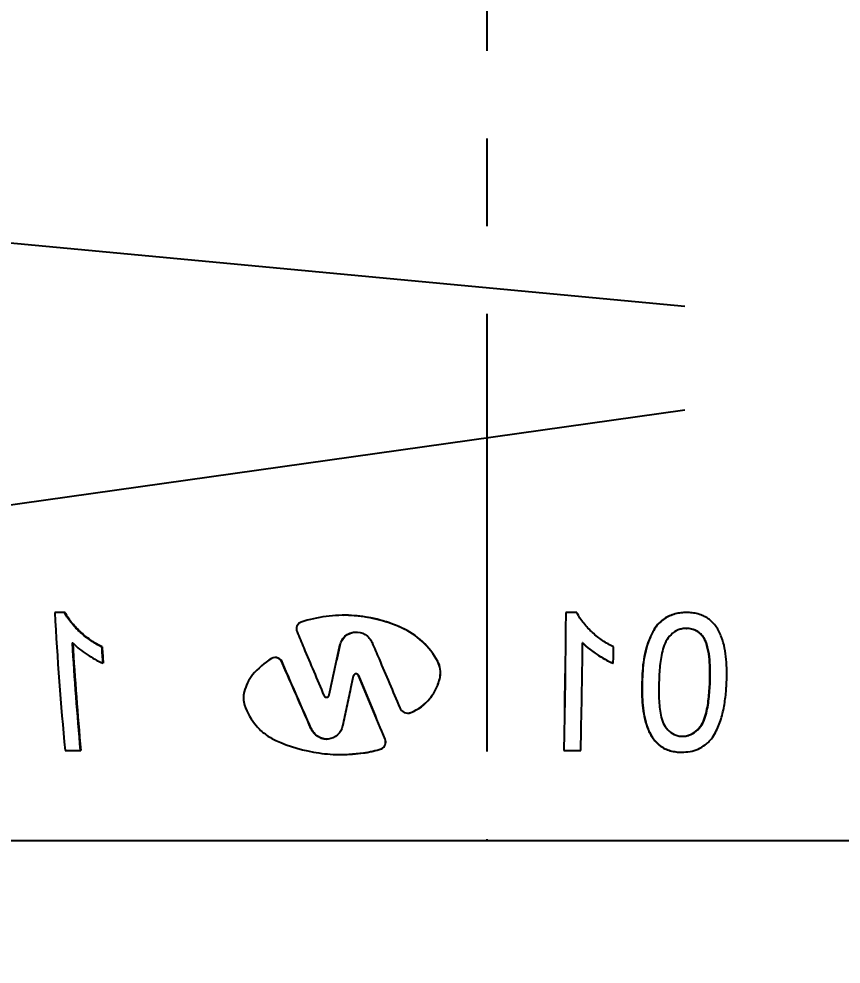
# Model space of a CAD drawing. Header units: millimetres. Extents: x -54 to 586, y 8 to 412.
# Drawn here: x 63.84 to 87.69, y 146.24 to 173.65 of the extents above; entities that cross this region are included whole.
import ezdxf

# ---------------------------------------------------------------- set-up
doc = ezdxf.new("R2010")
doc.units = ezdxf.units.MM
doc.linetypes.add('CENTERX2', pattern=[20.32, 12.7, -2.54, 2.54, -2.54])
doc.layers.add('CENTERLINE', color=4, linetype='CENTERX2')
doc.layers.add('DIMENSIONS', color=2, linetype='Continuous')
doc.layers.add('OUTLINE', color=7, linetype='Continuous', lineweight=25)
doc.styles.add('SLDTEXTSTYLE0', font='TXT', dxfattribs={"width": 0.75})
doc.dimstyles.new('SLDDIMSTYLE0', dxfattribs={"dimtxt": 3.5, "dimasz": 2, "dimexe": 0, "dimexo": 0.0625, "dimgap": 0.875, "dimtad": 1, "dimrnd": 1e-09, "dimzin": 12, "dimdsep": 46, "dimtxsty": 'SLDTEXTSTYLE0', "dimsah": 1, "dimcen": 0.09, "dimadec": 0, "dimazin": 3, "dimtfac": 1, "dimtofl": 0, "dimtmove": 0, "dimatfit": 3, "dimfxl": 0, "dimfrac": 2, "dimtolj": 1, "dimtzin": 12, "dimarcsym": 0})
doc.dimstyles.new('SLDDIMSTYLE1', dxfattribs={"dimtxt": 3.5, "dimasz": 2, "dimexe": 0, "dimexo": 0.0625, "dimgap": 0.875, "dimtad": 1, "dimrnd": 1e-09, "dimzin": 12, "dimdsep": 46, "dimtxsty": 'SLDTEXTSTYLE0', "dimsah": 1, "dimcen": 0, "dimadec": 0, "dimazin": 3, "dimtfac": 1, "dimtofl": 0, "dimtmove": 0, "dimatfit": 3, "dimfxl": 0, "dimfrac": 2, "dimtolj": 1, "dimtzin": 12, "dimarcsym": 0})
doc.dimstyles.new('SLDDIMSTYLE5', dxfattribs={"dimtxt": 3.5, "dimasz": 2, "dimexe": 0, "dimexo": 0.0625, "dimgap": 0.875, "dimtad": 1, "dimrnd": 1e-09, "dimzin": 12, "dimdsep": 46, "dimtxsty": 'SLDTEXTSTYLE0', "dimsah": 1, "dimcen": 0.09, "dimadec": 0, "dimazin": 3, "dimtol": 1, "dimtp": 0.05, "dimtfac": 1, "dimtofl": 0, "dimtmove": 0, "dimatfit": 3, "dimfxl": 0, "dimfrac": 2, "dimtolj": 1, "dimarcsym": 0})
doc.dimstyles.new('SLDDIMSTYLE7', dxfattribs={"dimtxt": 3.5, "dimasz": 2, "dimexe": 0, "dimexo": 0.0625, "dimgap": 0.875, "dimtad": 1, "dimrnd": 1e-09, "dimzin": 12, "dimdsep": 46, "dimtxsty": 'SLDTEXTSTYLE0', "dimsah": 1, "dimcen": 0, "dimadec": 0, "dimazin": 3, "dimtfac": 1, "dimtofl": 0, "dimtmove": 0, "dimatfit": 3, "dimfxl": 0, "dimfrac": 2, "dimtolj": 1, "dimtzin": 12, "dimarcsym": 0})

# ---------------------------------------------------------------- blocks, each defined once
blk = doc.blocks.new('_D_7')
at = {"layer": 'DIMENSIONS'}
for p, q in [((45.163, 148.819), (45.163, 135.931)), ((109.657, 148.819), (109.657, 135.931)), ((45.163, 137.931), (109.657, 137.931))]:
    blk.add_line(p, q, dxfattribs=at)
for points in [[(45.163, 137.931), (47.163, 137.431), (47.163, 138.431)], [(109.657, 137.931), (107.657, 138.431), (107.657, 137.431)]]:
    blk.add_solid(points, dxfattribs=at)
at = {"layer": 'DIMENSIONS', "attachment_point": 1, "style": 'SLDTEXTSTYLE0'}
for s, insert, char_height in [('0,05', (84.106, 145.397), 2.5), ('+', (82.085, 145.397), 2.5), ('%%c', (64.25, 142.442), 3.5), ('64,49', (69.526, 142.442), 3.5), ('0', (84.106, 141.432), 2.5)]:
    blk.add_mtext(s, dxfattribs=dict(at, insert=insert, char_height=char_height))
blk = doc.blocks.new('_D_11')
at = {"layer": 'DIMENSIONS'}
for q in [(32.765, 170.068), (83.16, 165.319)]:
    blk.add_line((43.336, 169.072), q, dxfattribs=at)
blk.add_arc((83.16, 165.319), 40, 171.7551, 174.763, dxfattribs=at)
blk.add_solid([(43.336, 169.072), (41.392, 169.757), (41.298, 168.761)], dxfattribs=at)
at = {"layer": 'DIMENSIONS', "insert": (33.187, 174.555), "char_height": 3.5, "attachment_point": 1, "rotation": 354.6175, "style": 'SLDTEXTSTYLE0'}
blk.add_mtext('R40', dxfattribs=at)
blk = doc.blocks.new('_D_14')
at = {"layer": 'DIMENSIONS'}
for p, q in [((43.16, 161.319), (43.16, 128.144)), ((111.66, 161.319), (111.66, 128.144)), ((111.66, 130.144), (43.16, 130.144))]:
    blk.add_line(p, q, dxfattribs=at)
for points in [[(43.16, 130.144), (45.16, 129.644), (45.16, 130.644)], [(111.66, 130.144), (109.66, 130.644), (109.66, 129.644)]]:
    blk.add_solid(points, dxfattribs=at)
at = {"layer": 'DIMENSIONS', "char_height": 3.5, "attachment_point": 1, "style": 'SLDTEXTSTYLE0'}
for s, insert in [('%%c', (70.245, 134.656)), ('68,5', (75.523, 134.71))]:
    blk.add_mtext(s, dxfattribs=dict(at, insert=insert))
blk = doc.blocks.new('_D_23')
at = {"layer": 'DIMENSIONS'}
for q in [(83.16, 162.319), (27.872, 154.538)]:
    blk.add_line((43.55, 156.744), q, dxfattribs=at)
blk.add_solid([(43.55, 156.744), (41.5, 156.961), (41.639, 155.971)], dxfattribs=at)
at = {"layer": 'DIMENSIONS', "insert": (27.243, 159.001), "char_height": 3.5, "attachment_point": 1, "rotation": 8.0118, "style": 'SLDTEXTSTYLE0'}
blk.add_mtext('R40', dxfattribs=at)

msp = doc.modelspace()

# ---------------------------------------------------------------- linework, layer by layer
at = {"layer": 'CENTERLINE'}
msp.add_line((77.40982, 388.62415), (77.40982, 149.81949), dxfattribs=at)
at = {"layer": 'OUTLINE'}
for p, q in [((65.18107, 156.43949), (64.8789, 156.43949)), ((80.02694, 156.43949), (79.70309, 156.43949)), ((83.20008, 155.97796), (83.20877, 155.97796)), ((73.62705, 155.87438), (73.62119, 155.87438)), ((83.70543, 155.70391), (83.71491, 155.70391)), ((65.38109, 155.55648), (65.39918, 155.55648)), ((66.23796, 155.43949), (66.25478, 155.43949)), ((80.19857, 155.55648), (80.19437, 155.55648)), ((71.48324, 154.96474), (71.4922, 154.96474)), ((73.69337, 154.60812), (73.69901, 154.60812)), ((83.88221, 154.41386), (83.89208, 154.41386)), ((72.83687, 154.04928), (72.84386, 154.04928)), ((72.76585, 152.76816), (72.77341, 152.76816)), ((83.08645, 152.84976), (83.09527, 152.84976)), ((65.17715, 152.4395), (65.63584, 152.4395)), ((74.34915, 152.48587), (74.35393, 152.48587)), ((79.64851, 152.4395), (80.13951, 152.4395)), ((73.30216, 152.32112), (73.83745, 152.36755)), ((109.65653, 149.8195), (45.16311, 149.8195))]:
    msp.add_line(p, q, dxfattribs=at)
at = {"layer": 'OUTLINE', "flags": 128}
for points in [[(79.70309, 156.43949), (79.69779, 155.93528), (79.69205, 155.43211), (79.68587, 154.93006), (79.67926, 154.42922), (79.67222, 153.92966), (79.66475, 153.43147), (79.65684, 152.93472), (79.64851, 152.4395)], [(79.70652, 156.43949), (79.70122, 155.9353), (79.69549, 155.43214), (79.68932, 154.93009), (79.68272, 154.42925), (79.67569, 153.92969), (79.66822, 153.43148), (79.66033, 152.93472), (79.65201, 152.4395)]]:
    msp.add_lwpolyline(points, dxfattribs=at)
at = {"layer": 'OUTLINE'}
for centre, radius, start, end in [((167.20905, 162.05832), 102.48429, 183.1428886, 185.3855112), ((171.13148, 162.00753), 105.94697, 183.4908694, 185.1814224), ((171.00373, 162.00693), 105.80137, 183.4953509, 185.1882432), ((181.72972, 162.11449), 115.6845, 183.3078057, 183.5423688), ((182.01407, 162.13939), 115.95301, 183.3124631, 183.546484), ((-372.37728, 161.96381), 452.61701, 358.7942489, 359.1888824), ((-267.32371, 162.09544), 348.47936, 358.8278406, 358.9055844)]:
    msp.add_arc(centre, radius, start, end, dxfattribs=at)
for points, knots in [([(66.23796, 155.43949), (66.12972, 155.49788), (66.02265, 155.55815), (65.81904, 155.69752), (65.72096, 155.77441), (65.53674, 155.94102), (65.44887, 156.03064), (65.33011, 156.1753), (65.2921, 156.2247), (65.22273, 156.32853), (65.19259, 156.3839), (65.16279, 156.43949)], [0, 0, 0, 0, 0.25, 0.25, 0.5, 0.5, 0.75, 0.75, 0.875, 0.875, 1, 1, 1, 1]), ([(66.25478, 155.43949), (66.14665, 155.49791), (66.0397, 155.55819), (65.83633, 155.69761), (65.73838, 155.77451), (65.55441, 155.94114), (65.46668, 156.03076), (65.3481, 156.17539), (65.31016, 156.22479), (65.2409, 156.32859), (65.21082, 156.38393), (65.18107, 156.43949)], [0, 0, 0, 0, 0.25, 0.25, 0.5, 0.5, 0.75, 0.75, 0.875, 0.875, 1, 1, 1, 1]), ([(74.93962, 155.99789), (74.70918, 156.10125), (74.47313, 156.18221), (73.99012, 156.30063), (73.74074, 156.33817), (73.24239, 156.36625), (72.99565, 156.35716), (72.50693, 156.29374), (72.2635, 156.23875), (72.02836, 156.16136)], [0, 0, 0, 0, 0.25, 0.25, 0.5, 0.5, 0.75, 0.75, 1, 1, 1, 1]), ([(74.93591, 155.99789), (74.83436, 156.04062), (74.63125, 156.12606), (74.31208, 156.22388), (73.98383, 156.29838), (73.65129, 156.34255), (73.40886, 156.36121), (73.27965, 156.35718), (73.25939, 156.35655)], [0, 0, 0, 0, 0.19075932, 0.38151542, 0.57782481, 0.77413379, 0.96459323, 1, 1, 1, 1]), ([(81.09208, 155.43949), (80.98283, 155.49791), (80.87466, 155.55819), (80.67033, 155.69761), (80.57237, 155.77451), (80.38948, 155.94114), (80.30273, 156.03076), (80.18677, 156.17539), (80.14982, 156.22479), (80.08321, 156.32859), (80.05493, 156.38393), (80.02694, 156.43949)], [0, 0, 0, 0, 0.25, 0.25, 0.5, 0.5, 0.75, 0.75, 0.875, 0.875, 1, 1, 1, 1]), ([(83.20689, 156.43949), (83.15061, 156.43779), (83.09433, 156.43598), (82.98313, 156.42286), (82.92815, 156.41196), (82.76501, 156.36684), (82.65873, 156.32079), (82.4681, 156.1962), (82.38364, 156.11624), (82.24957, 155.93228), (82.19694, 155.82971), (82.0625, 155.51858), (82.00008, 155.29829), (81.93274, 154.85714), (81.92076, 154.63474), (81.91306, 154.41225)], [0, 0, 0, 0, 0.0625, 0.0625, 0.125, 0.125, 0.25, 0.25, 0.375, 0.375, 0.5, 0.5, 0.75, 0.75, 1, 1, 1, 1]), ([(83.21556, 156.43949), (83.15925, 156.43779), (83.10293, 156.43599), (82.99167, 156.4229), (82.93666, 156.41201), (82.77339, 156.36697), (82.66703, 156.32101), (82.47617, 156.1966), (82.39154, 156.11673), (82.25717, 155.93287), (82.20441, 155.83028), (82.06967, 155.51908), (82.0071, 155.29871), (81.93961, 154.85737), (81.92762, 154.63486), (81.91993, 154.41225)], [0, 0, 0, 0, 0.0625, 0.0625, 0.125, 0.125, 0.25, 0.25, 0.375, 0.375, 0.5, 0.5, 0.75, 0.75, 1, 1, 1, 1]), ([(84.3711, 154.41225), (84.37853, 154.63511), (84.3793, 154.85789), (84.34026, 155.30126), (84.30233, 155.52148), (84.18326, 155.83136), (84.13231, 155.93123), (84.00668, 156.1124), (83.92867, 156.19418), (83.74975, 156.32101), (83.64679, 156.36847), (83.48609, 156.41223), (83.43142, 156.42309), (83.31976, 156.43698), (83.26333, 156.43859), (83.20689, 156.43949)], [0, 0, 0, 0, 0.25, 0.25, 0.5, 0.5, 0.625, 0.625, 0.75, 0.75, 0.875, 0.875, 0.9375, 0.9375, 1, 1, 1, 1]), ([(72.02836, 156.16136), (71.97347, 156.14241), (71.92839, 156.10026), (71.88406, 155.99486), (71.88423, 155.93248), (71.90706, 155.87806)], [0, 0, 0, 0, 0.5, 0.5, 1, 1, 1, 1]), ([(75.98949, 155.01757), (75.87296, 155.23188), (75.72269, 155.42737), (75.36312, 155.76226), (75.16073, 155.89686), (74.93591, 155.99789)], [0, 0, 0, 0, 0.5, 0.5, 1, 1, 1, 1]), ([(75.99164, 155.01757), (75.87534, 155.23178), (75.72535, 155.42723), (75.36634, 155.76215), (75.16421, 155.89681), (74.93962, 155.99789)], [0, 0, 0, 0, 0.5, 0.5, 1, 1, 1, 1]), ([(83.20008, 155.97796), (83.15951, 155.97663), (83.11901, 155.97472), (83.03957, 155.95982), (82.99995, 155.94839), (82.88627, 155.90102), (82.81787, 155.85403), (82.7002, 155.73937), (82.64952, 155.67424), (82.57158, 155.52957), (82.54463, 155.45312), (82.47875, 155.21868), (82.45511, 155.05739), (82.42093, 154.73572), (82.413, 154.57473), (82.40716, 154.41385)], [0, 0, 0, 0, 0.0625, 0.0625, 0.125, 0.125, 0.25, 0.25, 0.375, 0.375, 0.5, 0.5, 0.75, 0.75, 1, 1, 1, 1]), ([(83.70543, 155.70392), (83.67566, 155.74385), (83.64537, 155.7833), (83.57404, 155.85155), (83.5335, 155.88184), (83.44648, 155.93096), (83.39978, 155.94879), (83.30135, 155.97311), (83.25088, 155.97658), (83.20008, 155.97796)], [0, 0, 0, 0, 0.25, 0.25, 0.5, 0.5, 0.75, 0.75, 1, 1, 1, 1]), ([(83.71491, 155.70392), (83.68506, 155.74387), (83.65471, 155.78335), (83.58324, 155.8516), (83.54261, 155.8819), (83.45547, 155.93099), (83.4087, 155.94882), (83.31015, 155.97312), (83.25962, 155.97658), (83.20877, 155.97796)], [0, 0, 0, 0, 0.25, 0.25, 0.5, 0.5, 0.75, 0.75, 1, 1, 1, 1]), ([(71.90706, 155.87806), (71.97203, 155.72405), (72.03699, 155.57015), (72.10194, 155.41637), (72.1994, 155.1856), (72.29681, 154.95508), (72.39412, 154.72485), (72.49146, 154.49452), (72.58869, 154.26447), (72.68575, 154.03473)], [0, 0, 0, 0, 0.00050337568, 0.00050337568, 0.00050337568, 0.00125873972, 0.00125873972, 0.00125873972, 0.00201439802, 0.00201439802, 0.00201439802, 0.00201439802]), ([(73.1504, 155.49181), (73.16839, 155.54684), (73.20441, 155.65703), (73.32461, 155.78291), (73.46909, 155.8622), (73.57357, 155.8685), (73.62174, 155.8714)], [0, 0, 0, 0, 0.26393199, 0.52846931, 0.78260693, 1, 1, 1, 1]), ([(73.15681, 155.49181), (73.17973, 155.59257), (73.23206, 155.68446), (73.38431, 155.82096), (73.48397, 155.86427), (73.68972, 155.88125), (73.79708, 155.85466), (73.97376, 155.74464), (74.04452, 155.66121), (74.08578, 155.56498)], [0, 0, 0, 0, 0.25, 0.25, 0.5, 0.5, 0.75, 0.75, 1, 1, 1, 1]), ([(83.88221, 154.41385), (83.88835, 154.63393), (83.89023, 154.85473), (83.86123, 155.18332), (83.84596, 155.29274), (83.80801, 155.45238), (83.79348, 155.50491), (83.7567, 155.60711), (83.73168, 155.65573), (83.70543, 155.70392)], [0, 0, 0, 0, 0.5, 0.5, 0.75, 0.75, 0.875, 0.875, 1, 1, 1, 1]), ([(83.89208, 154.41385), (83.8982, 154.63395), (83.90006, 154.85476), (83.87098, 155.18337), (83.85567, 155.2928), (83.81765, 155.45244), (83.80309, 155.50496), (83.76624, 155.60714), (83.74119, 155.65574), (83.71491, 155.70392)], [0, 0, 0, 0, 0.5, 0.5, 0.75, 0.75, 0.875, 0.875, 1, 1, 1, 1]), ([(65.39918, 155.55648), (65.46312, 155.49318), (65.52931, 155.43265), (65.66972, 155.32166), (65.7426, 155.27015), (65.89185, 155.17297), (65.96772, 155.12652), (66.12226, 155.03988), (66.20204, 155.00196), (66.28311, 154.96674)], [0, 0, 0, 0, 0.25, 0.25, 0.5, 0.5, 0.75, 0.75, 1, 1, 1, 1]), ([(72.83687, 154.04928), (72.8878, 154.28889), (72.93942, 154.52891), (72.99168, 154.76929), (73.01782, 154.88953), (73.04412, 155.00986), (73.07057, 155.13027), (73.09703, 155.2507), (73.12364, 155.37121), (73.1504, 155.49181)], [0, 0, 0, 0, 0.00075524193, 0.00075524193, 0.00075524193, 0.00113297648, 0.00113297648, 0.00113297648, 0.00151074591, 0.00151074591, 0.00151074591, 0.00151074591]), ([(72.84386, 154.04928), (72.8947, 154.28888), (72.94622, 154.52891), (72.99838, 154.76929), (73.02447, 154.88952), (73.05072, 155.00985), (73.07713, 155.13027), (73.10353, 155.25069), (73.1301, 155.37121), (73.15681, 155.49181)], [0, 0, 0, 0, 0.00075521209, 0.00075521209, 0.00075521209, 0.00113293199, 0.00113293199, 0.00113293199, 0.00151068686, 0.00151068686, 0.00151068686, 0.00151068686]), ([(74.08578, 155.56498), (74.15311, 155.40732), (74.22035, 155.24977), (74.28748, 155.09234), (74.38822, 154.85611), (74.48872, 154.62014), (74.58889, 154.38447), (74.68911, 154.14872), (74.78901, 153.91324), (74.88852, 153.67812)], [0, 0, 0, 0, 0.00051795679, 0.00051795679, 0.00051795679, 0.00129522176, 0.00129522176, 0.00129522176, 0.00207280985, 0.00207280985, 0.00207280985, 0.00207280985]), ([(80.19437, 155.55648), (80.25755, 155.49318), (80.32319, 155.43265), (80.46351, 155.32166), (80.53669, 155.27015), (80.68689, 155.17297), (80.76332, 155.12652), (80.91936, 155.03988), (81.00033, 155.00196), (81.08273, 154.96674)], [0, 0, 0, 0, 0.25, 0.25, 0.5, 0.5, 0.75, 0.75, 1, 1, 1, 1]), ([(80.19857, 155.55648), (80.26186, 155.49316), (80.32762, 155.43262), (80.46818, 155.32162), (80.54147, 155.27011), (80.69191, 155.17293), (80.76845, 155.12649), (80.92471, 155.03986), (81.00579, 155.00196), (81.08829, 154.96674)], [0, 0, 0, 0, 0.25, 0.25, 0.5, 0.5, 0.75, 0.75, 1, 1, 1, 1]), ([(71.4922, 154.96474), (71.47319, 155.03073), (71.42574, 155.08876), (71.30155, 155.14452), (71.22679, 155.14018), (71.16906, 155.10583)], [0, 0, 0, 0, 0.5, 0.5, 1, 1, 1, 1]), ([(71.48324, 154.96474), (71.47344, 154.98998), (71.45381, 155.04052), (71.39584, 155.09746), (71.32936, 155.1315), (71.28393, 155.13317), (71.26354, 155.13393)], [0, 0, 0, 0, 0.27031309, 0.54135987, 0.79411378, 1, 1, 1, 1]), ([(73.69901, 154.60812), (73.69425, 154.61774), (73.68789, 154.62681), (73.68024, 154.63444), (73.67256, 154.64211), (73.66333, 154.64856), (73.65338, 154.65293), (73.64451, 154.65683), (73.63481, 154.65918), (73.6252, 154.65973), (73.61627, 154.66024), (73.60718, 154.65927), (73.59864, 154.65689), (73.58995, 154.65447), (73.58162, 154.65051), (73.57429, 154.64539), (73.56693, 154.64024), (73.56038, 154.6338), (73.55505, 154.62661), (73.54938, 154.61896), (73.54494, 154.61028), (73.54193, 154.60124), (73.54109, 154.59871), (73.54036, 154.59615), (73.53973, 154.59357)], [0, 0, 0, 0, 0.000032478345, 0.000032478345, 0.000032478345, 0.00006519675, 0.00006519675, 0.00006519675, 0.000094263485, 0.000094263485, 0.000094263485, 0.000121149352, 0.000121149352, 0.000121149352, 0.000148503759, 0.000148503759, 0.000148503759, 0.000175946442, 0.000175946442, 0.000175946442, 0.000205177583, 0.000205177583, 0.000205177583, 0.000213238557, 0.000213238557, 0.000213238557, 0.000213238557]), ([(73.69337, 154.60812), (73.6877, 154.61745), (73.67634, 154.63613), (73.64952, 154.65356), (73.62749, 154.66085), (73.61641, 154.65943), (73.61487, 154.65923)], [0, 0, 0, 0, 0.32853591, 0.65845668, 0.95271823, 1, 1, 1, 1]), ([(73.53973, 154.59357), (73.51322, 154.47294), (73.48686, 154.3524), (73.46066, 154.23197), (73.42136, 154.05129), (73.38241, 153.87083), (73.34385, 153.69061), (73.30528, 153.51036), (73.26708, 153.33035), (73.22928, 153.1506)], [0, 0, 0, 0, 0.00037927074, 0.00037927074, 0.00037927074, 0.00094830027, 0.00094830027, 0.00094830027, 0.00151745021, 0.00151745021, 0.00151745021, 0.00151745021]), ([(75.20713, 153.53688), (75.42495, 153.62424), (75.61533, 153.76642), (75.83392, 154.03355), (75.89636, 154.13255), (75.99476, 154.3395), (76.03193, 154.44944), (76.05579, 154.5631)], [0, 0, 0, 0, 0.5, 0.5, 0.75, 0.75, 1, 1, 1, 1]), ([(75.21052, 153.53688), (75.42815, 153.6243), (75.61827, 153.76659), (75.83646, 154.03374), (75.89877, 154.13273), (75.99696, 154.33963), (76.03404, 154.44951), (76.05785, 154.5631)], [0, 0, 0, 0, 0.5, 0.5, 0.75, 0.75, 1, 1, 1, 1]), ([(81.91306, 154.41225), (81.90901, 154.18984), (81.9094, 153.96817), (81.9545, 153.52888), (81.99353, 153.3115), (82.10723, 153.00462), (82.15623, 152.90506), (82.27753, 152.72402), (82.35286, 152.64143), (82.52634, 152.51063), (82.62802, 152.46152), (82.78789, 152.41641), (82.84237, 152.40531), (82.95367, 152.39088), (83.01024, 152.38912), (83.06667, 152.38821)], [0, 0, 0, 0, 0.25, 0.25, 0.5, 0.5, 0.625, 0.625, 0.75, 0.75, 0.875, 0.875, 0.9375, 0.9375, 1, 1, 1, 1]), ([(81.91993, 154.41225), (81.91588, 154.18972), (81.91629, 153.96794), (81.96157, 153.52843), (82.00073, 153.31097), (82.11478, 153.00403), (82.16393, 152.90448), (82.28553, 152.7235), (82.36103, 152.64099), (82.53479, 152.51037), (82.6366, 152.46136), (82.79659, 152.41635), (82.8511, 152.40527), (82.96248, 152.39087), (83.01906, 152.38912), (83.07552, 152.38821)], [0, 0, 0, 0, 0.25, 0.25, 0.5, 0.5, 0.625, 0.625, 0.75, 0.75, 0.875, 0.875, 0.9375, 0.9375, 1, 1, 1, 1]), ([(82.40716, 154.41385), (82.40334, 154.25352), (82.40102, 154.09346), (82.41531, 153.77449), (82.42828, 153.61571), (82.47775, 153.38335), (82.49892, 153.30634), (82.56346, 153.16349), (82.60948, 153.09742), (82.71669, 152.98338), (82.78058, 152.93378), (82.88855, 152.88347), (82.92676, 152.86986), (83.00552, 152.85353), (83.04595, 152.85138), (83.08645, 152.84975)], [0, 0, 0, 0, 0.25, 0.25, 0.5, 0.5, 0.625, 0.625, 0.75, 0.75, 0.875, 0.875, 0.9375, 0.9375, 1, 1, 1, 1]), ([(83.08645, 152.84975), (83.12698, 152.85134), (83.1674, 152.85362), (83.24661, 152.86966), (83.28606, 152.88243), (83.39851, 152.93216), (83.4651, 152.98218), (83.58192, 153.0965), (83.63322, 153.16107), (83.70951, 153.30541), (83.73594, 153.38144), (83.8036, 153.61344), (83.82824, 153.77336), (83.86588, 154.09281), (83.87493, 154.25326), (83.88221, 154.41385)], [0, 0, 0, 0, 0.0625, 0.0625, 0.125, 0.125, 0.25, 0.25, 0.375, 0.375, 0.5, 0.5, 0.75, 0.75, 1, 1, 1, 1]), ([(83.09527, 152.84975), (83.13581, 152.85134), (83.17625, 152.85361), (83.25548, 152.86961), (83.29494, 152.88235), (83.4075, 152.93198), (83.47416, 152.98191), (83.59117, 153.09614), (83.64255, 153.16064), (83.71908, 153.30497), (83.74556, 153.38103), (83.81338, 153.61308), (83.83806, 153.77308), (83.87575, 154.09267), (83.8848, 154.25319), (83.89208, 154.41385)], [0, 0, 0, 0, 0.0625, 0.0625, 0.125, 0.125, 0.25, 0.25, 0.375, 0.375, 0.5, 0.5, 0.75, 0.75, 1, 1, 1, 1]), ([(83.92853, 152.77363), (83.97038, 152.83319), (84.01167, 152.89304), (84.0804, 153.019), (84.11009, 153.0841), (84.19231, 153.28256), (84.23333, 153.42155), (84.29747, 153.70085), (84.32102, 153.84245), (84.35439, 154.12673), (84.36313, 154.26939), (84.3711, 154.41225)], [0, 0, 0, 0, 0.125, 0.125, 0.25, 0.25, 0.5, 0.5, 0.75, 0.75, 1, 1, 1, 1]), ([(72.68575, 154.03473), (72.69023, 154.02501), (72.69631, 154.01579), (72.70371, 154.00795), (72.71114, 154.00007), (72.72016, 153.99335), (72.72995, 153.98869), (72.73863, 153.98457), (72.74819, 153.98195), (72.7577, 153.98114), (72.76642, 153.9804), (72.77534, 153.98113), (72.78375, 153.98324), (72.79226, 153.98538), (72.80047, 153.98902), (72.80772, 153.99381), (72.81506, 153.99865), (72.82163, 154.00479), (72.82701, 154.0117), (72.83273, 154.01904), (72.83725, 154.02743), (72.84034, 154.03622), (72.84183, 154.04047), (72.84301, 154.04485), (72.84386, 154.04928)], [0, 0, 0, 0, 0.000032404494, 0.000032404494, 0.000032404494, 0.000065056573, 0.000065056573, 0.000065056573, 0.000093922376, 0.000093922376, 0.000093922376, 0.000120316101, 0.000120316101, 0.000120316101, 0.000147055187, 0.000147055187, 0.000147055187, 0.000174077617, 0.000174077617, 0.000174077617, 0.000202795224, 0.000202795224, 0.000202795224, 0.000216551974, 0.000216551974, 0.000216551974, 0.000216551974]), ([(72.75718, 153.98168), (72.76375, 153.98181), (72.77926, 153.98211), (72.80164, 153.99284), (72.82149, 154.01122), (72.83262, 154.03145), (72.83583, 154.04492), (72.83687, 154.04928)], [0, 0, 0, 0, 0.16970277, 0.40048691, 0.6337209, 0.88126272, 1, 1, 1, 1]), ([(70.38781, 153.757), (70.45968, 153.53375), (70.57654, 153.32497), (70.80669, 153.06066), (70.89402, 152.97913), (71.08212, 152.83833), (71.18291, 152.7785), (71.29089, 152.72998)], [0, 0, 0, 0, 0.5, 0.5, 0.75, 0.75, 1, 1, 1, 1]), ([(74.88852, 153.67812), (74.9144, 153.61874), (74.96088, 153.56859), (75.08002, 153.51469), (75.14975, 153.51328), (75.21052, 153.53688)], [0, 0, 0, 0, 0.5, 0.5, 1, 1, 1, 1]), ([(75.11705, 153.52298), (75.13412, 153.52258), (75.16516, 153.52185), (75.19411, 153.53222), (75.20713, 153.53688)], [0, 0, 0, 0, 0.55013065, 1, 1, 1, 1]), ([(72.7654, 152.77255), (72.75489, 152.77119), (72.69402, 152.76327), (72.58048, 152.80015), (72.44525, 152.88086), (72.35695, 152.98312), (72.32192, 153.05429), (72.31052, 153.07746)], [0, 0, 0, 0, 0.05522072, 0.31991468, 0.58705204, 0.86553009, 1, 1, 1, 1]), ([(73.22928, 153.1506), (73.20787, 153.05151), (73.15851, 152.96045), (73.01242, 152.82367), (72.91475, 152.77877), (72.71141, 152.76099), (72.6045, 152.78836), (72.42966, 152.89946), (72.36004, 152.98263), (72.3184, 153.07746)], [0, 0, 0, 0, 0.25, 0.25, 0.5, 0.5, 0.75, 0.75, 1, 1, 1, 1]), ([(71.29089, 152.72998), (71.69114, 152.55074), (72.11364, 152.42684), (72.76062, 152.33439), (72.97887, 152.31892), (73.41195, 152.31983), (73.62782, 152.336), (73.84304, 152.36755)], [0, 0, 0, 0, 0.5, 0.5, 0.75, 0.75, 1, 1, 1, 1]), ([(74.34915, 152.48587), (74.40181, 152.50719), (74.44314, 152.55015), (74.48284, 152.65288), (74.48155, 152.712), (74.46058, 152.76457)], [0, 0, 0, 0, 0.5, 0.5, 1, 1, 1, 1]), ([(74.35393, 152.48587), (74.40655, 152.50721), (74.44781, 152.55022), (74.4874, 152.65294), (74.4861, 152.71202), (74.46516, 152.76457)], [0, 0, 0, 0, 0.5, 0.5, 1, 1, 1, 1]), ([(83.06667, 152.38821), (83.14769, 152.39065), (83.22873, 152.39466), (83.38918, 152.42471), (83.4667, 152.44783), (83.61569, 152.51231), (83.68702, 152.55578), (83.78441, 152.62945), (83.81564, 152.65545), (83.87399, 152.7123), (83.90128, 152.74294), (83.92853, 152.77363)], [0, 0, 0, 0, 0.25, 0.25, 0.5, 0.5, 0.75, 0.75, 0.875, 0.875, 1, 1, 1, 1]), ([(73.83745, 152.36755), (73.88274, 152.37424), (73.92787, 152.38188), (73.9728, 152.39045), (74.01773, 152.39902), (74.06247, 152.40854), (74.10696, 152.41899), (74.18855, 152.43815), (74.2694, 152.46048), (74.34915, 152.48587)], [0, 0, 0, 0, 0.000138767803, 0.000138767803, 0.000138767803, 0.000277536402, 0.000277536402, 0.000277536402, 0.000532172586, 0.000532172586, 0.000532172586, 0.000532172586]), ([(73.84304, 152.36755), (73.88832, 152.37425), (73.93345, 152.3819), (73.97837, 152.39049), (74.0233, 152.39908), (74.06803, 152.40861), (74.11251, 152.41908), (74.19385, 152.43822), (74.27443, 152.46053), (74.35393, 152.48587)], [0, 0, 0, 0, 0.000138767988, 0.000138767988, 0.000138767988, 0.000277536769, 0.000277536769, 0.000277536769, 0.000531389089, 0.000531389089, 0.000531389089, 0.000531389089])]:
    msp.add_open_spline(points, degree=3, knots=knots, dxfattribs=at)
for points in [[(71.16906, 155.10583), (70.95948, 154.9781), (70.77317, 154.81671), (70.61748, 154.62923)], [(72.31052, 153.07746), (72.03589, 153.70423), (71.7597, 154.33346), (71.48324, 154.96474)], [(72.3184, 153.07746), (72.04414, 153.70422), (71.76832, 154.33346), (71.4922, 154.96474)], [(76.05579, 154.5631), (76.08722, 154.71648), (76.0643, 154.87826), (75.98949, 155.01757)], [(76.05785, 154.5631), (76.08923, 154.71647), (76.06636, 154.87822), (75.99164, 155.01757)], [(70.61748, 154.62923), (70.50496, 154.48405), (70.4233, 154.31656), (70.37618, 154.13794)], [(74.46058, 152.76457), (74.20716, 153.37672), (73.95104, 153.99137), (73.69337, 154.60812)], [(74.46516, 152.76457), (74.2121, 153.37671), (73.95633, 153.99137), (73.69901, 154.60812)], [(70.37618, 154.13794), (70.34426, 154.01411), (70.34834, 153.88154), (70.38781, 153.757)]]:
    msp.add_open_spline(points, degree=3, dxfattribs=at)

# ---------------------------------------------------------------- dimensions: what is measured, and where the dimension line sits
at = {"layer": 'DIMENSIONS'}
for center, mpoint, dimstyle, picture, middle in [((83.15982, 165.31949), (43.3362, 169.07168), 'SLDDIMSTYLE7', '_D_11', (36.66812, 169.69996)), ((83.15982, 162.31949), (43.55025, 156.74438), 'SLDDIMSTYLE1', '_D_23', (31.76223, 155.0852))]:
    dim = msp.add_radius_dim(center=center, mpoint=mpoint, dimstyle=dimstyle, dxfattribs=at)
    dim.commit()
    dim.dimension.update_dxf_attribs({"geometry": picture, "text_midpoint": middle, "dimtype": 164})
for base, p1, p2, dimstyle, picture, middle in [((43.15982, 130.14443), (111.65982, 162.31949), (43.15982, 162.31949), 'SLDDIMSTYLE0', '_D_14', (77.40982, 130.14443)), ((109.65653, 137.93058), (45.16311, 149.81949), (109.65653, 149.81949), 'SLDDIMSTYLE5', '_D_7', (77.40982, 137.93058))]:
    dim = msp.add_linear_dim(base=base, p1=p1, p2=p2, text='%%c<>', dimstyle=dimstyle, dxfattribs=at)
    dim.commit()
    dim.dimension.update_dxf_attribs({"geometry": picture, "text_midpoint": middle, "dimtype": 160})

doc.saveas('drawing.dxf')
